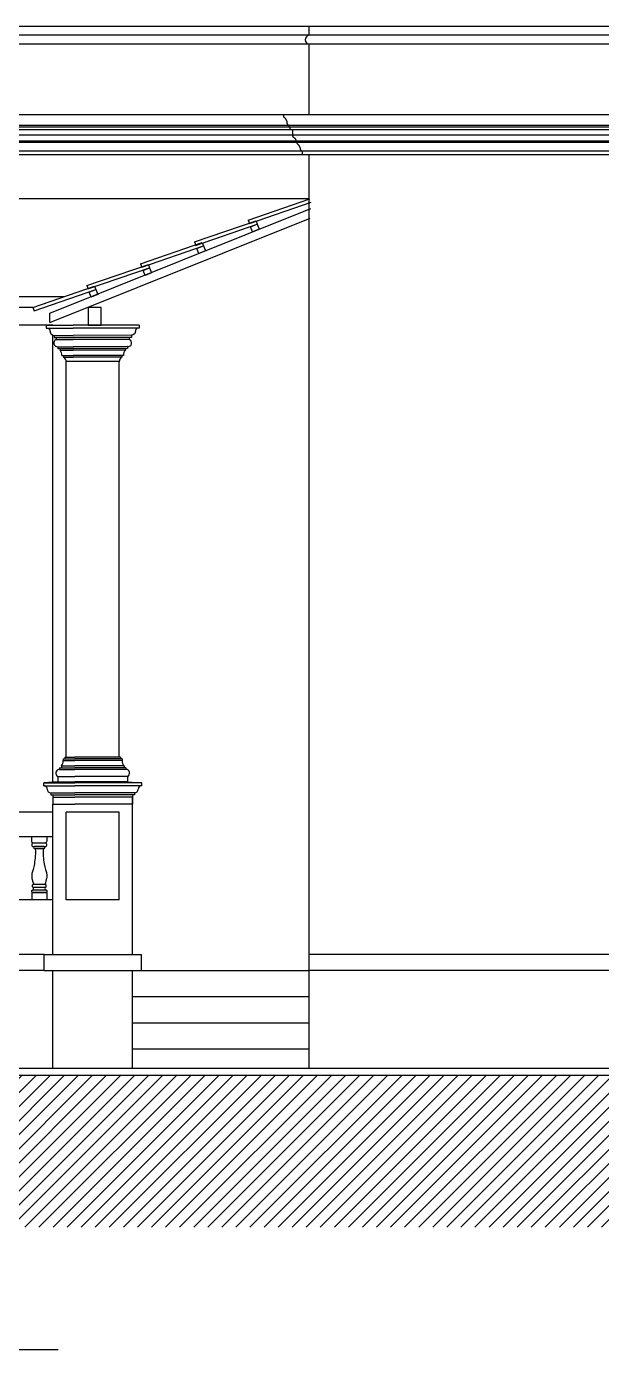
# Model space of a CAD drawing. Extents: x -1098 to 3016, y -832 to 644.
# Drawn here: x -756.8 to -691.8, y 376.1 to 525.6 of the extents above; entities that cross this region are included whole.
import ezdxf

# ---------------------------------------------------------------- set-up
doc = ezdxf.new("R2010")
doc.units = 0
doc.header["$MEASUREMENT"] = 0
for name, color, linetype in [('ESQUADRIAS', 2, 'CONTINUOUS'), ('HACHURA', 1, 'CONTINUOUS'), ('PAREDE', 1, 'CONTINUOUS'), ('PAREDES', 7, 'CONTINUOUS'), ('PISO', 1, 'CONTINUOUS'), ('TELHADO', 2, 'CONTINUOUS'), ('TERRA', 7, 'CONTINUOUS'), ('VARANDA', 1, 'CONTINUOUS')]:
    doc.layers.add(name, color=color, linetype=linetype)
doc.dimstyles.new('ISO-25', dxfattribs={"dimtxt": 10, "dimasz": 3.5, "dimexe": 1.25, "dimexo": 15, "dimgap": 5, "dimtad": 1, "dimdec": 1, "dimtxsty": 'STANDARD', "dimblk": 'DOT', "dimcen": 2.5, "dimclrd": 1, "dimclre": 1, "dimclrt": 2, "dimazin": 3, "dimtfac": 1, "dimtdec": 1, "dimtmove": 0, "dimatfit": 3})

msp = doc.modelspace()

# ---------------------------------------------------------------- hatches: boundary and pattern name
at = {"layer": 'HACHURA'}
h = msp.add_hatch(dxfattribs=at)
h.set_pattern_fill('ANSI31', color=256, scale=9, style=0)
h.set_pattern_definition([(45, (-19177.3512, -3399.7312), (-0.79549513, 0.79549513), [])])
h.paths.add_polyline_path([(-890.003, 407.084), (-890.003, 389.883), (-392.053, 389.883), (-392.053, 407.084)])

# ---------------------------------------------------------------- linework, layer by layer
at = {"layer": 'ESQUADRIAS', "color": 4}
for points in [[(-724.822, 506.11), (-848.322, 506.11)], [(-752.6, 495.044), (-848.322, 495.044)], [(-756.084, 493.847), (-848.322, 493.844)], [(-753.822, 491.844), (-849.081, 491.844)], [(-753.822, 440.189), (-753.822, 490.728)], [(-753.822, 436.804), (-839.322, 436.804)], [(-753.822, 434.004), (-839.322, 434.004)], [(-753.822, 426.904), (-839.322, 426.904)]]:
    msp.add_lwpolyline(points, dxfattribs=at)
at = {"layer": 'PAREDE', "color": 2}
for points in [[(-431.222, 525.61), (-848.322, 525.61)], [(-431.222, 524.61), (-848.322, 524.61)], [(-431.222, 523.61), (-848.322, 523.61)], [(-754.581, 491.492), (-751.521, 491.492)], [(-753.701, 490.692), (-751.521, 490.692)], [(-744.062, 491.504), (-751.521, 491.492)], [(-744.942, 490.704), (-751.521, 490.692)], [(-753.701, 490.452), (-751.521, 490.452)], [(-753.461, 490.212), (-751.521, 490.212)], [(-753.261, 489.412), (-751.521, 489.412)], [(-753.261, 489.212), (-751.521, 489.212)], [(-744.942, 490.464), (-751.521, 490.452)], [(-745.182, 490.224), (-751.521, 490.212)], [(-745.382, 489.424), (-751.521, 489.412)], [(-745.382, 489.224), (-751.521, 489.212)], [(-753.021, 489.012), (-751.521, 489.012)], [(-752.821, 488.412), (-751.521, 488.412)], [(-752.621, 488.212), (-751.521, 488.212)], [(-745.622, 489.024), (-751.521, 489.012)], [(-745.822, 488.424), (-751.521, 488.412)], [(-746.022, 488.224), (-751.521, 488.212)], [(-752.662, 442.824), (-751.362, 442.824)], [(-745.982, 442.824), (-751.362, 442.824)], [(-753.062, 441.824), (-751.362, 441.824)], [(-753.062, 441.624), (-751.362, 441.624)], [(-752.862, 442.024), (-751.362, 442.024)], [(-752.662, 442.624), (-751.362, 442.624)], [(-745.982, 442.624), (-751.362, 442.624)], [(-745.782, 442.024), (-751.362, 442.024)], [(-745.582, 441.824), (-751.362, 441.824)], [(-745.582, 441.624), (-751.362, 441.624)], [(-754.862, 440.124), (-751.362, 440.124)], [(-754.862, 439.784), (-751.362, 439.784)], [(-753.262, 440.824), (-751.362, 440.824)], [(-753.262, 440.224), (-751.362, 440.224)], [(-745.382, 440.824), (-751.362, 440.824)], [(-745.382, 440.224), (-751.362, 440.224)], [(-743.782, 440.124), (-751.362, 440.124)], [(-743.782, 439.784), (-751.362, 439.784)], [(-754.082, 438.984), (-751.362, 438.984)], [(-754.062, 438.744), (-751.362, 438.744)], [(-753.822, 438.504), (-751.362, 438.504)], [(-744.562, 438.984), (-751.362, 438.984)], [(-744.582, 438.744), (-751.362, 438.744)], [(-744.822, 438.504), (-751.362, 438.504)], [(-754.822, 420.704), (-849.322, 420.704)], [(-754.822, 420.704), (-743.822, 420.704)], [(-624.422, 420.704), (-724.822, 420.704)], [(-754.822, 418.904), (-849.322, 418.904)], [(-754.822, 418.904), (-743.822, 418.904)], [(-624.422, 418.904), (-724.822, 418.904)]]:
    msp.add_lwpolyline(points, dxfattribs=at)
at = {"layer": 'PAREDE'}
for points in [[(-754.581, 491.832), (-754.581, 491.492)], [(-754.581, 491.832), (-751.521, 491.832)], [(-754.381, 491.492), (-754.328, 491.463), (-754.285, 491.434), (-754.251, 491.406), (-754.224, 491.377), (-754.203, 491.349), (-754.187, 491.321), (-754.175, 491.292), (-754.167, 491.263), (-754.16, 491.233), (-754.155, 491.203), (-754.151, 491.173), (-754.148, 491.143), (-754.145, 491.113), (-754.142, 491.085), (-754.138, 491.058), (-754.134, 491.032), (-754.128, 491.008), (-754.121, 490.985), (-754.113, 490.963), (-754.104, 490.943), (-754.093, 490.923), (-754.081, 490.904), (-754.068, 490.885), (-754.053, 490.865), (-754.036, 490.846), (-754.016, 490.826), (-753.99, 490.805), (-753.956, 490.784), (-753.912, 490.762), (-753.857, 490.74), (-753.787, 490.716), (-753.701, 490.692)], [(-753.701, 490.692), (-753.701, 490.452)], [(-744.062, 491.844), (-751.521, 491.832)], [(-744.262, 491.504), (-744.315, 491.475), (-744.358, 491.446), (-744.393, 491.418), (-744.42, 491.389), (-744.441, 491.361), (-744.456, 491.333), (-744.468, 491.304), (-744.477, 491.275), (-744.483, 491.245), (-744.488, 491.215), (-744.492, 491.185), (-744.496, 491.155), (-744.499, 491.125), (-744.502, 491.097), (-744.505, 491.07), (-744.51, 491.044), (-744.515, 491.02), (-744.522, 490.997), (-744.53, 490.975), (-744.539, 490.955), (-744.55, 490.935), (-744.562, 490.916), (-744.576, 490.897), (-744.591, 490.877), (-744.607, 490.858), (-744.628, 490.838), (-744.654, 490.817), (-744.688, 490.796), (-744.731, 490.774), (-744.787, 490.752), (-744.857, 490.728), (-744.942, 490.704)], [(-744.942, 490.704), (-744.942, 490.464)], [(-744.062, 491.844), (-744.062, 491.504)], [(-753.461, 490.452), (-753.461, 490.212)], [(-753.261, 489.412), (-753.261, 489.212)], [(-753.021, 489.212), (-753.021, 489.012)], [(-745.622, 489.224), (-745.622, 489.024)], [(-745.382, 489.424), (-745.382, 489.224)], [(-745.182, 490.464), (-745.182, 490.224)], [(-752.621, 488.412), (-752.621, 488.212)], [(-752.322, 443.024), (-752.321, 487.744)], [(-746.322, 487.744), (-752.321, 487.744)], [(-746.322, 443.024), (-746.322, 487.744)], [(-746.022, 488.424), (-746.022, 488.224)], [(-746.322, 443.024), (-746.322, 450.881)], [(-752.662, 442.824), (-752.662, 442.624)], [(-752.462, 443.024), (-752.462, 442.824)], [(-752.462, 443.024), (-751.362, 443.024)], [(-746.182, 443.024), (-751.362, 443.024)], [(-746.182, 443.024), (-746.182, 442.824)], [(-745.982, 442.824), (-745.982, 442.624)], [(-753.062, 441.824), (-753.062, 441.624)], [(-752.862, 442.024), (-752.862, 441.824)], [(-745.782, 442.024), (-745.782, 441.824)], [(-745.582, 441.824), (-745.582, 441.624)], [(-753.262, 440.224), (-754.862, 440.124)], [(-754.862, 439.784), (-754.862, 440.124)], [(-753.262, 440.824), (-753.262, 440.224)], [(-745.382, 440.824), (-745.382, 440.224)], [(-745.382, 440.224), (-743.782, 440.124)], [(-743.782, 439.784), (-743.782, 440.124)], [(-754.062, 438.984), (-754.062, 438.744)], [(-753.822, 438.744), (-753.822, 438.504)], [(-753.822, 438.504), (-753.822, 437.693)], [(-744.822, 438.744), (-744.822, 438.504)], [(-744.822, 420.704), (-744.822, 438.504)], [(-744.822, 438.504), (-744.822, 437.693)], [(-744.582, 438.984), (-744.582, 438.744)], [(-753.822, 420.704), (-753.822, 437.693)], [(-753.822, 437.693), (-751.362, 437.693)], [(-746.322, 436.804), (-752.322, 436.804)], [(-752.322, 426.904), (-752.322, 436.804)], [(-744.822, 437.693), (-751.362, 437.693)], [(-746.322, 426.904), (-746.322, 436.804)], [(-746.322, 426.904), (-752.322, 426.904)], [(-754.822, 418.904), (-754.822, 420.704)], [(-754.822, 418.904), (-754.822, 420.704)], [(-743.822, 418.904), (-743.822, 420.704)], [(-743.822, 418.904), (-743.822, 420.704)], [(-753.822, 407.844), (-753.822, 418.904)], [(-744.822, 407.844), (-744.822, 418.904)]]:
    msp.add_lwpolyline(points, dxfattribs=at)
for centre, radius, start, end in [((-724.792, 524.11), 0.501, 93.51462, 266.48538), ((-753.314, 489.823), 0.415, 110.73869, 277.33379), ((-745.329, 489.835), 0.415, 262.66621, 69.26131), ((-753.535, 488.507), 0.721, 352.40833, 44.46157), ((-752.865, 487.725), 0.544, 358.04604, 63.36796), ((-745.778, 487.737), 0.544, 116.63204, 181.95396), ((-745.108, 488.519), 0.721, 135.53843, 187.59167), ((-753.079, 441.203), 0.421, 87.75469, 244.17282), ((-753.478, 442.562), 0.818, 318.82884, 4.30126), ((-745.166, 442.562), 0.818, 175.69874, 221.17116), ((-745.566, 441.203), 0.421, 295.82718, 92.24531), ((-754.843, 439.403), 0.381, 357.07463, 92.92537), ((-743.802, 439.403), 0.381, 87.07463, 182.92537), ((-754.072, 439.374), 0.39, 178.53366, 271.46634), ((-744.572, 439.374), 0.39, 268.53366, 1.46634)]:
    msp.add_arc(centre, radius, start, end, dxfattribs=at)
at = {"layer": 'PAREDES'}
for points in [[(-724.822, 524.61), (-724.822, 525.61)], [(-724.822, 515.61), (-724.822, 523.61)], [(-727.722, 515.61), (-727.722, 515.41)], [(-724.822, 515.61), (-725.622, 515.61), (-725.622, 515.61), (-725.622, 515.61), (-727.722, 515.61)], [(-727.722, 515.41), (-727.694, 515.375), (-727.669, 515.347), (-727.646, 515.324), (-727.627, 515.306), (-727.61, 515.291), (-727.595, 515.279), (-727.582, 515.268), (-727.57, 515.257), (-727.559, 515.246), (-727.549, 515.235), (-727.54, 515.223), (-727.532, 515.21), (-727.525, 515.198), (-727.518, 515.186), (-727.511, 515.174), (-727.505, 515.162), (-727.499, 515.151), (-727.493, 515.141), (-727.488, 515.13), (-727.481, 515.119), (-727.475, 515.107), (-727.468, 515.095), (-727.461, 515.081), (-727.452, 515.066), (-727.443, 515.048), (-727.434, 515.029), (-727.424, 515.009), (-727.414, 514.987), (-727.405, 514.965), (-727.396, 514.942), (-727.388, 514.919), (-727.381, 514.895), (-727.376, 514.872), (-727.371, 514.849), (-727.368, 514.827), (-727.366, 514.804), (-727.363, 514.782), (-727.361, 514.76), (-727.359, 514.738), (-727.356, 514.716), (-727.352, 514.695), (-727.347, 514.673), (-727.342, 514.652), (-727.335, 514.632), (-727.329, 514.611), (-727.321, 514.591), (-727.313, 514.571), (-727.305, 514.552), (-727.296, 514.533), (-727.285, 514.514), (-727.272, 514.495), (-727.255, 514.477), (-727.232, 514.46), (-727.203, 514.443), (-727.167, 514.426), (-727.122, 514.41)], [(-727.122, 514.41), (-727.122, 514.21)], [(-727.022, 514.21), (-727.122, 514.21)], [(-727.022, 514.21), (-727.022, 513.91)], [(-726.722, 513.91), (-727.022, 513.91)], [(-726.722, 513.91), (-726.722, 513.31)], [(-726.622, 513.31), (-726.722, 513.31)], [(-726.622, 513.31), (-726.644, 513.301), (-726.661, 513.293), (-726.675, 513.285), (-726.686, 513.278), (-726.695, 513.271), (-726.701, 513.265), (-726.706, 513.259), (-726.71, 513.254), (-726.713, 513.248), (-726.715, 513.243), (-726.717, 513.237), (-726.719, 513.232), (-726.72, 513.226), (-726.72, 513.221), (-726.72, 513.215), (-726.72, 513.21), (-726.719, 513.204), (-726.719, 513.198), (-726.717, 513.192), (-726.716, 513.186), (-726.714, 513.181), (-726.711, 513.175), (-726.709, 513.17), (-726.705, 513.165), (-726.702, 513.16), (-726.698, 513.155), (-726.694, 513.151), (-726.689, 513.147), (-726.685, 513.143), (-726.68, 513.139), (-726.675, 513.136), (-726.669, 513.132), (-726.664, 513.13), (-726.658, 513.127), (-726.652, 513.124), (-726.646, 513.121), (-726.64, 513.118), (-726.634, 513.115), (-726.628, 513.111), (-726.622, 513.107), (-726.616, 513.103), (-726.609, 513.098), (-726.603, 513.093), (-726.597, 513.088), (-726.591, 513.083), (-726.584, 513.077), (-726.578, 513.072), (-726.571, 513.068), (-726.565, 513.063), (-726.558, 513.059), (-726.551, 513.055), (-726.544, 513.051), (-726.537, 513.047), (-726.531, 513.043), (-726.524, 513.039), (-726.517, 513.034), (-726.51, 513.029), (-726.503, 513.024), (-726.497, 513.018), (-726.49, 513.012), (-726.484, 513.006), (-726.477, 513), (-726.471, 512.994), (-726.465, 512.989), (-726.459, 512.983), (-726.453, 512.978), (-726.447, 512.972), (-726.441, 512.966), (-726.436, 512.961), (-726.43, 512.954), (-726.425, 512.948), (-726.42, 512.941), (-726.415, 512.933), (-726.41, 512.925), (-726.405, 512.915), (-726.4, 512.906), (-726.396, 512.895), (-726.391, 512.884), (-726.386, 512.873), (-726.382, 512.86), (-726.377, 512.847), (-726.371, 512.833), (-726.366, 512.818), (-726.359, 512.801), (-726.352, 512.782), (-726.343, 512.761), (-726.334, 512.737), (-726.322, 512.71)], [(-726.322, 512.71), (-726.322, 512.51)], [(-726.222, 512.51), (-726.322, 512.51)], [(-726.222, 512.51), (-726.222, 512.41)], [(-726.222, 512.41), (-726.194, 512.375), (-726.169, 512.347), (-726.146, 512.324), (-726.127, 512.306), (-726.11, 512.291), (-726.095, 512.279), (-726.082, 512.268), (-726.07, 512.257), (-726.059, 512.246), (-726.049, 512.235), (-726.04, 512.223), (-726.032, 512.21), (-726.025, 512.198), (-726.018, 512.186), (-726.011, 512.174), (-726.005, 512.162), (-725.999, 512.151), (-725.993, 512.141), (-725.988, 512.13), (-725.981, 512.119), (-725.975, 512.107), (-725.968, 512.095), (-725.961, 512.081), (-725.952, 512.066), (-725.943, 512.048), (-725.934, 512.029), (-725.924, 512.009), (-725.914, 511.988), (-725.904, 511.966), (-725.895, 511.944), (-725.886, 511.922), (-725.879, 511.9), (-725.872, 511.879), (-725.867, 511.858), (-725.862, 511.839), (-725.859, 511.819), (-725.855, 511.801), (-725.852, 511.783), (-725.849, 511.766), (-725.845, 511.75), (-725.842, 511.734), (-725.837, 511.719), (-725.832, 511.704), (-725.827, 511.69), (-725.821, 511.677), (-725.814, 511.664), (-725.807, 511.651), (-725.799, 511.639), (-725.791, 511.628), (-725.78, 511.616), (-725.767, 511.603), (-725.75, 511.589), (-725.728, 511.574), (-725.7, 511.556), (-725.665, 511.535), (-725.622, 511.51)], [(-725.622, 511.51), (-725.622, 511.11)], [(-724.822, 511.11), (-725.622, 511.11)], [(-724.822, 490.728), (-724.822, 511.11)], [(-753.822, 440.189), (-753.822, 490.728)], [(-724.822, 407.844), (-724.822, 490.728)], [(-753.822, 420.704), (-753.822, 437.693)], [(-753.822, 407.844), (-753.822, 418.904)]]:
    msp.add_lwpolyline(points, dxfattribs=at)
at = {"layer": 'PAREDES', "color": 2}
for points in [[(-430.422, 515.61), (-849.122, 515.61)], [(-428.922, 514.41), (-850.622, 514.41)], [(-429.022, 514.21), (-850.522, 514.21)], [(-429.322, 513.91), (-850.222, 513.91)], [(-429.422, 513.31), (-850.122, 513.31)], [(-429.722, 512.626), (-849.822, 512.626)], [(-429.822, 512.51), (-849.722, 512.51)], [(-430.422, 511.51), (-849.122, 511.51)], [(-431.222, 511.11), (-848.322, 511.11)]]:
    msp.add_lwpolyline(points, dxfattribs=at)
at = {"layer": 'PISO'}
msp.add_lwpolyline([(-872.922, 407.844), (-431.222, 407.844)], dxfattribs=at)
at = {"layer": 'TELHADO'}
for points in [[(-731.735, 503.714), (-724.755, 506.111)], [(-731.735, 503.714), (-724.755, 506.111)], [(-731.735, 503.714), (-724.755, 506.111)], [(-731.605, 503.336), (-724.625, 505.733)], [(-731.605, 503.336), (-724.625, 505.733)], [(-731.605, 503.336), (-724.625, 505.733)], [(-737.823, 501.247), (-730.843, 503.644)], [(-737.823, 501.247), (-730.843, 503.644)], [(-737.823, 501.247), (-730.843, 503.644)], [(-737.823, 501.247), (-730.843, 503.644)], [(-737.823, 501.247), (-730.843, 503.644)], [(-737.823, 501.247), (-730.843, 503.644)], [(-737.694, 500.869), (-730.714, 503.266)], [(-737.694, 500.869), (-730.714, 503.266)], [(-737.694, 500.869), (-730.714, 503.266)], [(-737.694, 500.869), (-730.714, 503.266)], [(-737.694, 500.869), (-730.714, 503.266)], [(-737.694, 500.869), (-730.714, 503.266)], [(-731.735, 503.714), (-731.585, 503.344)], [(-731.735, 503.714), (-731.585, 503.344)], [(-730.843, 503.644), (-730.714, 503.266)], [(-730.843, 503.644), (-730.714, 503.266)], [(-730.843, 503.644), (-730.714, 503.266)], [(-730.843, 503.644), (-730.714, 503.266)], [(-743.912, 498.78), (-736.932, 501.177)], [(-743.912, 498.78), (-736.932, 501.177)], [(-743.912, 498.78), (-736.932, 501.177)], [(-743.912, 498.78), (-736.932, 501.177)], [(-743.912, 498.78), (-736.932, 501.177)], [(-743.912, 498.78), (-736.932, 501.177)], [(-737.823, 501.247), (-737.673, 500.877)], [(-737.823, 501.247), (-737.673, 500.877)], [(-737.823, 501.247), (-737.673, 500.877)], [(-736.932, 501.177), (-736.802, 500.798)], [(-736.932, 501.177), (-736.802, 500.798)], [(-736.932, 501.177), (-736.802, 500.798)], [(-736.932, 501.177), (-736.802, 500.798)], [(-743.782, 498.402), (-736.802, 500.798)], [(-743.782, 498.402), (-736.802, 500.798)], [(-743.782, 498.402), (-736.802, 500.798)], [(-743.782, 498.402), (-736.802, 500.798)], [(-743.782, 498.402), (-736.802, 500.798)], [(-743.782, 498.402), (-736.802, 500.798)], [(-750, 496.313), (-743.02, 498.71)], [(-750, 496.313), (-743.02, 498.71)], [(-750, 496.313), (-743.02, 498.71)], [(-750, 496.313), (-743.02, 498.71)], [(-750, 496.313), (-743.02, 498.71)], [(-750, 496.313), (-743.02, 498.71)], [(-749.87, 495.934), (-742.89, 498.331)], [(-749.87, 495.934), (-742.89, 498.331)], [(-749.87, 495.934), (-742.89, 498.331)], [(-749.87, 495.934), (-742.89, 498.331)], [(-749.87, 495.934), (-742.89, 498.331)], [(-749.87, 495.934), (-742.89, 498.331)], [(-743.912, 498.78), (-743.762, 498.41)], [(-743.912, 498.78), (-743.762, 498.41)], [(-743.912, 498.78), (-743.762, 498.41)], [(-743.02, 498.71), (-742.89, 498.331)], [(-743.02, 498.71), (-742.89, 498.331)], [(-743.02, 498.71), (-742.89, 498.331)], [(-743.02, 498.71), (-742.89, 498.331)], [(-756.088, 493.846), (-749.108, 496.243)], [(-756.088, 493.846), (-749.108, 496.243)], [(-756.088, 493.846), (-749.108, 496.243)], [(-756.088, 493.846), (-749.108, 496.243)], [(-756.088, 493.846), (-749.108, 496.243)], [(-756.088, 493.846), (-749.108, 496.243)], [(-755.958, 493.467), (-748.978, 495.864)], [(-755.958, 493.467), (-748.978, 495.864)], [(-755.958, 493.467), (-748.978, 495.864)], [(-755.958, 493.467), (-748.978, 495.864)], [(-755.958, 493.467), (-748.978, 495.864)], [(-755.958, 493.467), (-748.978, 495.864)], [(-750, 496.313), (-749.85, 495.943)], [(-750, 496.313), (-749.85, 495.943)], [(-750, 496.313), (-749.85, 495.943)], [(-749.108, 496.243), (-748.978, 495.864)], [(-749.108, 496.243), (-748.978, 495.864)], [(-749.108, 496.243), (-748.978, 495.864)], [(-749.108, 496.243), (-748.978, 495.864)], [(-756.088, 493.846), (-755.938, 493.476)], [(-756.088, 493.846), (-755.938, 493.476)], [(-756.088, 493.846), (-755.938, 493.476)]]:
    msp.add_lwpolyline(points, dxfattribs=at)
at = {"layer": 'TELHADO', "color": 1}
for points in [[(-730.488, 502.709), (-731.23, 502.409), (-731.455, 502.965), (-730.714, 503.266)], [(-736.577, 500.242), (-737.318, 499.942), (-737.543, 500.498), (-736.802, 500.798)], [(-742.665, 497.775), (-743.406, 497.475), (-743.632, 498.031), (-742.89, 498.331)], [(-748.753, 495.308), (-749.495, 495.008), (-749.72, 495.564), (-748.978, 495.864)]]:
    msp.add_lwpolyline(points, close=True, dxfattribs=at)
at = {"layer": 'TERRA'}
msp.add_lwpolyline([(-890.003, 407.084), (-431.222, 407.084)], dxfattribs=at)
at = {"layer": 'VARANDA'}
for p, q in [((-756.019, 432.804), (-756.019, 432.804)), ((-754.822, 432.904), (-755.919, 432.904))]:
    msp.add_line(p, q, dxfattribs=at)
for points in [[(-754.174, 493.217), (-724.647, 505.026)], [(-754.174, 492.137), (-724.708, 503.922)], [(-754.174, 492.137), (-754.174, 493.217)], [(-755.819, 432.704), (-755.81, 432.396), (-755.812, 432.108), (-755.822, 431.84), (-755.839, 431.589), (-755.863, 431.357), (-755.892, 431.144), (-755.925, 430.948), (-755.961, 430.769), (-755.999, 430.608), (-756.038, 430.462), (-756.075, 430.328), (-756.111, 430.205), (-756.144, 430.091), (-756.173, 429.982), (-756.196, 429.877), (-756.213, 429.774), (-756.222, 429.67), (-756.222, 429.561), (-756.212, 429.444), (-756.192, 429.315), (-756.16, 429.17), (-756.117, 429.006), (-756.06, 428.818), (-755.99, 428.604)], [(-755.819, 432.704), (-755.819, 432.56)], [(-754.922, 432.704), (-754.93, 432.396), (-754.929, 432.108), (-754.919, 431.84), (-754.902, 431.589), (-754.878, 431.357), (-754.849, 431.144), (-754.816, 430.948), (-754.78, 430.769), (-754.742, 430.608), (-754.703, 430.462), (-754.665, 430.328), (-754.629, 430.205), (-754.596, 430.091), (-754.568, 429.982), (-754.544, 429.877), (-754.528, 429.774), (-754.519, 429.67), (-754.519, 429.561), (-754.529, 429.444), (-754.549, 429.315), (-754.58, 429.17), (-754.624, 429.006), (-754.681, 428.818), (-754.751, 428.604)], [(-754.922, 432.704), (-754.922, 432.561)], [(-756.22, 427.704), (-754.52, 427.704)], [(-756.22, 427.704), (-756.22, 426.904)], [(-754.52, 426.904), (-756.22, 426.904)], [(-754.52, 427.704), (-754.52, 426.904)], [(-743.822, 418.904), (-724.822, 418.904)], [(-744.822, 415.949), (-724.822, 415.949)], [(-744.822, 412.994), (-724.822, 412.994)], [(-744.822, 410.039), (-724.822, 410.039)]]:
    msp.add_lwpolyline(points, dxfattribs=at)
msp.add_lwpolyline([(-749.838, 491.834), (-748.37, 491.834), (-748.37, 493.834), (-749.838, 493.834)], close=True, dxfattribs=at)
for points in [[(-754.522, 434.004), (-754.522, 433.504, -0.4142136), (-754.722, 433.304), (-756.019, 433.304, -0.4142136), (-756.219, 433.504), (-756.219, 434.004)], [(-755.919, 432.704), (-754.822, 432.704, 0.4142136), (-754.722, 432.804), (-754.722, 432.804)]]:
    msp.add_lwpolyline(points, format="xyb", dxfattribs=at)
for points in [[(-754.682, 433.301), (-756.059, 433.301, 0.4142136), (-756.219, 433.141), (-756.219, 433.064, 0.4142136), (-756.059, 432.904), (-754.682, 432.904, 0.4142136), (-754.522, 433.064), (-754.522, 433.141, 0.4142136)], [(-754.52, 427.884), (-754.52, 427.824, -0.4142136), (-754.64, 427.704), (-756.1, 427.704, -0.4142136), (-756.22, 427.824), (-756.22, 427.884, -0.4142136), (-756.1, 428.004), (-754.64, 428.004, -0.4142136)], [(-754.69, 428.604), (-756.05, 428.604, 0.4142136), (-756.17, 428.484), (-756.17, 428.424, 0.4142136), (-756.05, 428.304), (-754.69, 428.304, 0.4142136), (-754.57, 428.424), (-754.57, 428.484, 0.4142136)]]:
    msp.add_lwpolyline(points, format="xyb", close=True, dxfattribs=at)
for centre, radius, start, end in [((-755.919, 432.804), 0.1, 90, 180), ((-755.919, 432.804), 0.1, 180, 270), ((-754.822, 432.804), 0.1, 0, 90), ((-756.191, 428.159), 0.18, 300.17844, 53.44125), ((-754.55, 428.159), 0.18, 126.55875, 239.82156)]:
    msp.add_arc(centre, radius, start, end, dxfattribs=at)

# ---------------------------------------------------------------- leaders
at = {"layer": 'ESQUADRIAS', "color": 1}
msp.add_leader([(-796.837, 412.615), (-796.837, 376.052), (-753.244, 376.052)], dimstyle='ISO-25', override={"dimscale": 0.2, "dimgap": 5, "dimtad": 0, "dimlfac": 5}, dxfattribs=at)

doc.saveas('drawing.dxf')
